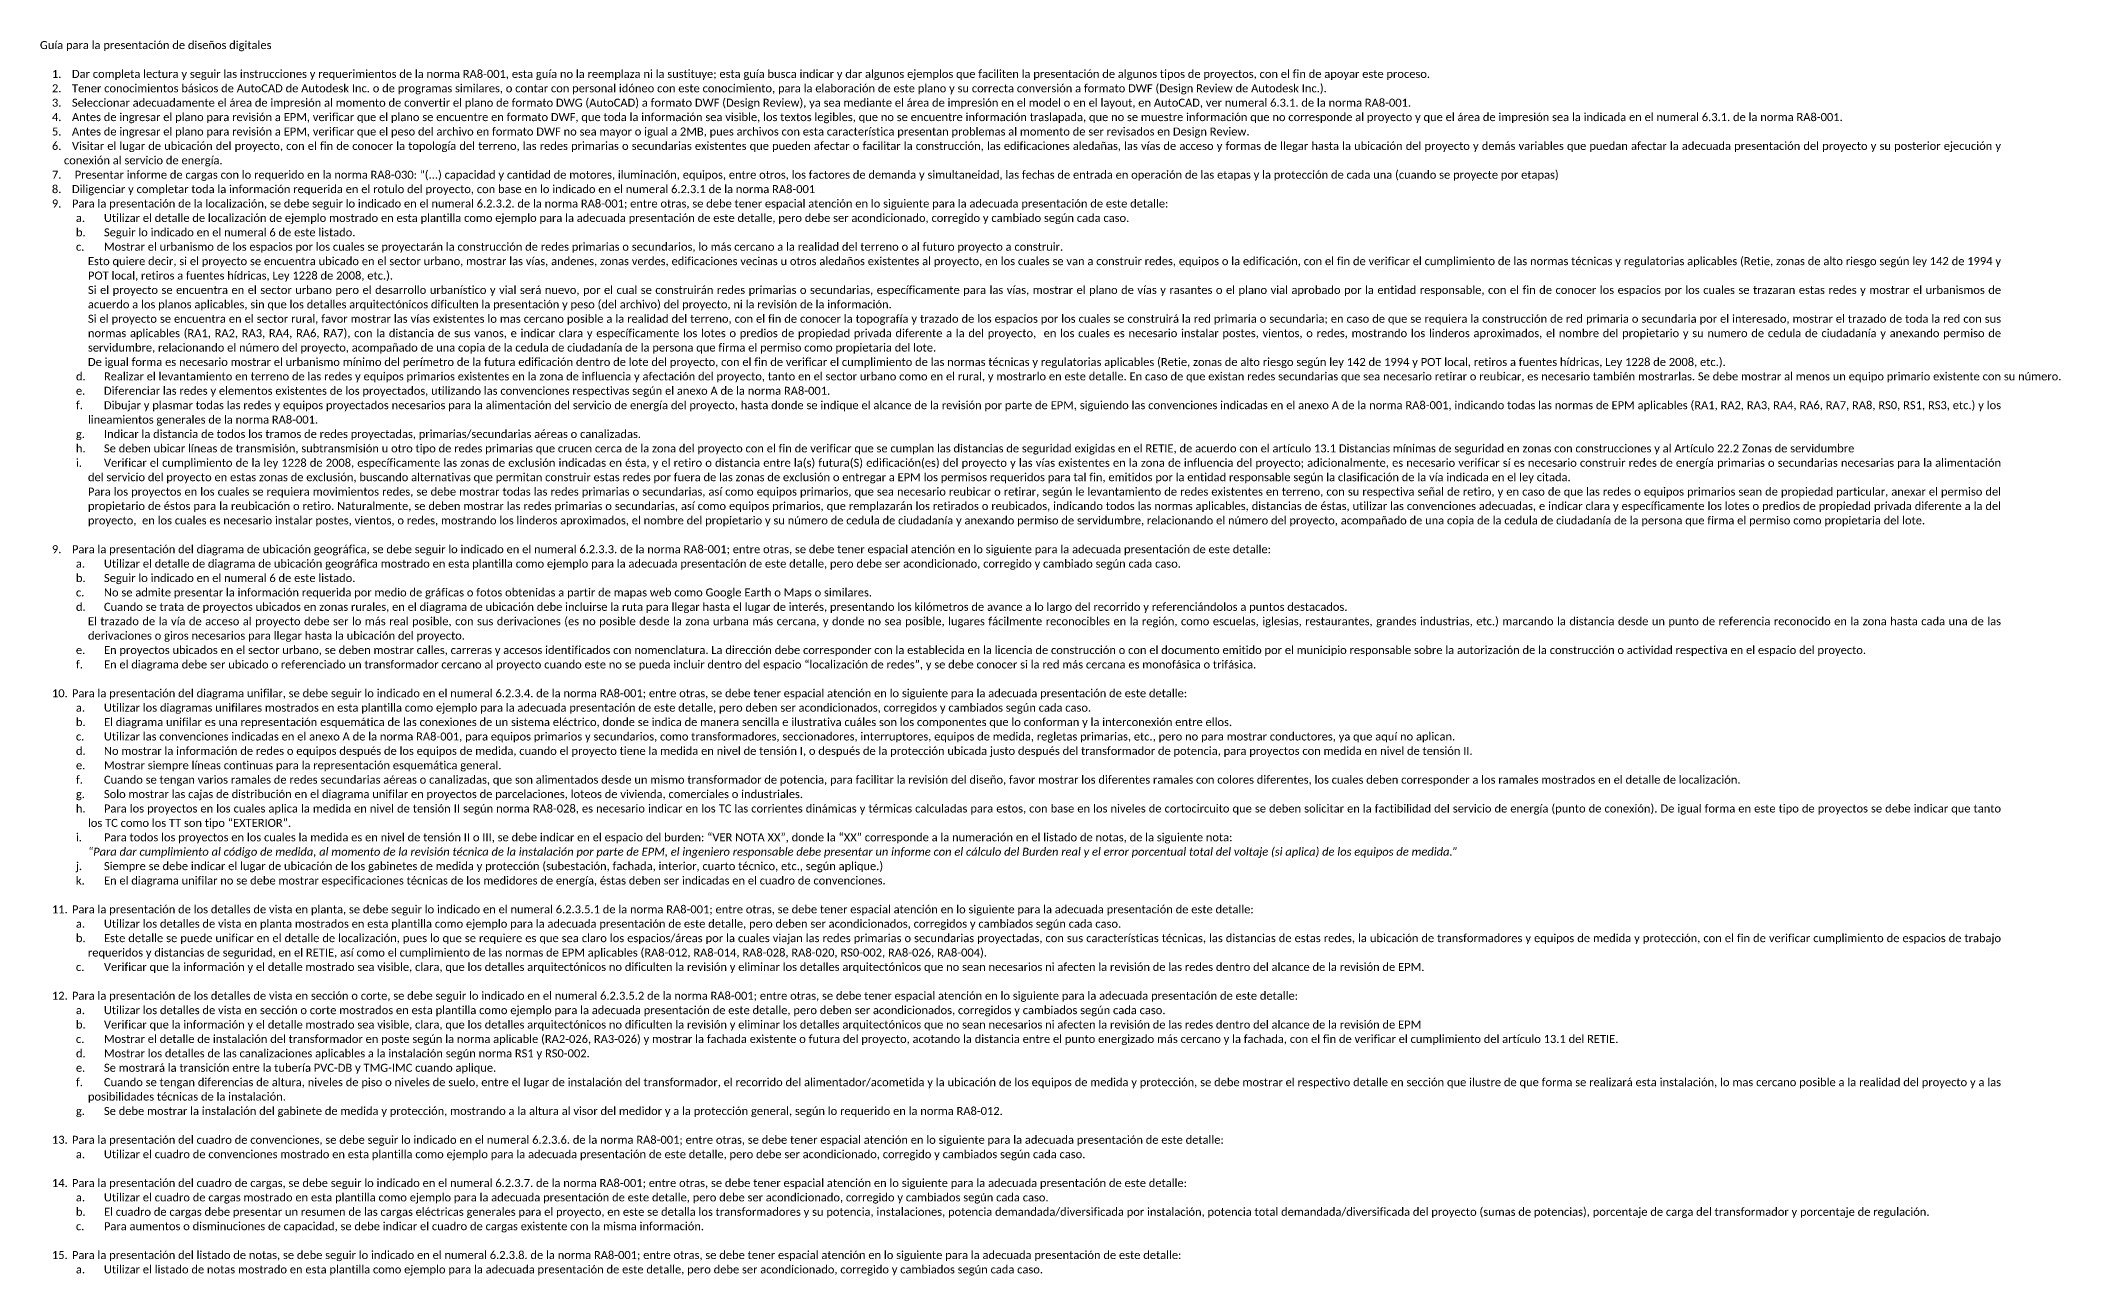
# Model space of a CAD drawing. Header units: millimetres. Extents: x 168 to 394, y 129 to 255.
# Drawn here: x 343.3 to 393.8, y 189.5 to 220.3 of the extents above; entities that cross this region are included whole.
import ezdxf

# ---------------------------------------------------------------- set-up
doc = ezdxf.new("R2010")
doc.units = ezdxf.units.MM
doc.layers.add('textos', color=7, linetype='Continuous', lineweight=13)
doc.styles.add('0.2', font='', dxfattribs={"height": 0.2})
doc.styles.get('0.2').set_extended_font_data('@Arial Unicode MS')

msp = doc.modelspace()

# ---------------------------------------------------------------- texts
at = {"layer": 'textos', "insert": (343.26803, 220.32395), "char_height": 0.2, "attachment_point": 1, "style": '0.2'}
msp.add_mtext_dynamic_manual_height_columns('\\pxa0.66667,sm1.07917,qj;{\\fCalibri|b0|i0|c0|p34;\\C0;Guía para la presentación de diseños digitales\\P\\P\\pi-1.5,l3;1.^IDar completa lectura y seguir las instrucciones y requerimientos de la norma RA8-001, esta guía no la reemplaza ni la sustituye; esta guía busca indicar y dar algunos ejemplos que faciliten la presentación de algunos tipos de proyectos, con el fin de apoyar este proceso.\\P2.^ITener conocimientos básicos de AutoCAD de Autodesk Inc. o de programas similares, o contar con personal idóneo con este conocimiento, para la elaboración de este plano y su correcta conversión a formato DWF (Design Review de Autodesk Inc.).  \\P3.^ISeleccionar adecuadamente el área de impresión al momento de convertir el plano de formato DWG (AutoCAD) a formato DWF (Design Review), ya sea mediante el área de impresión en el model o en el layout, en AutoCAD, ver numeral 6.3.1. de la norma RA8-001.\\P4.^IAntes de ingresar el plano para revisión a EPM, verificar que el plano se encuentre en formato DWF, que toda la información sea visible, los textos legibles, que no se encuentre información traslapada, que no se muestre información que no corresponde al proyecto y que el área de impresión sea la indicada en el numeral 6.3.1. de la norma RA8-001.\\P5.^IAntes de ingresar el plano para revisión a EPM, verificar que el peso del archivo en formato DWF no sea mayor o igual a 2MB, pues archivos con esta característica presentan problemas al momento de ser revisados en Design Review. \\P6.^IVisitar el lugar de ubicación del proyecto, con el fin de conocer la topología del terreno, las redes primarias o secundarias existentes que pueden afectar o facilitar la construcción, las edificaciones aledañas, las vías de acceso y formas de llegar hasta la ubicación del proyecto y demás variables que puedan afectar la adecuada presentación del proyecto y su posterior ejecución y conexión al servicio de energía.\\P7.^I Presentar informe de cargas con lo requerido en la norma RA8-030: "(...) capacidad y cantidad de motores, iluminación, equipos, entre otros, los factores de demanda y simultaneidad, las fechas de entrada en operación de las etapas y la protección de cada una (cuando se proyecte por etapas)\\P8.^IDiligenciar y completar toda la información requerida en el rotulo del proyecto, con base en lo indicado en el numeral 6.2.3.1 de la norma RA8-001\\P9.^IPara la presentación de la localización, se debe seguir lo indicado en el numeral 6.2.3.2. de la norma RA8-001; entre otras, se debe tener espacial atención en lo siguiente para la adecuada presentación de este detalle:\\P\\pl6;a.^IUtilizar el detalle de localización de ejemplo mostrado en esta plantilla como ejemplo para la adecuada presentación de este detalle, pero debe ser acondicionado, corregido y cambiado según cada caso.\\Pb.^ISeguir lo indicado en el numeral 6 de este listado.\\Pc.^IMostrar el urbanismo de los espacios por los cuales se proyectarán la construcción de redes primarias o secundarios, lo más cercano a la realidad del terreno o al futuro proyecto a construir. \\P\\pi0;Esto quiere decir, si el proyecto se encuentra ubicado en el sector urbano, mostrar las vías, andenes, zonas verdes, edificaciones vecinas u otros aledaños existentes al proyecto, en los cuales se van a construir redes, equipos o la edificación, con el fin de verificar el cumplimiento de las normas técnicas y regulatorias aplicables (Retie, zonas de alto riesgo según ley 142 de 1994 y POT local, retiros a fuentes hídricas, Ley 1228 de 2008, etc.). \\PSi el proyecto se encuentra en el sector urbano pero el desarrollo urbanístico y vial será nuevo, por el cual se construirán redes primarias o secundarias, específicamente para las vías, mostrar el plano de vías y rasantes o el plano vial aprobado por la entidad responsable, con el fin de conocer los espacios por los cuales se trazaran estas redes y mostrar el urbanismos de acuerdo a los planos aplicables, sin que los detalles arquitectónicos dificulten la presentación y peso (del archivo) del proyecto, ni la revisión de la información. \\PSi el proyecto se encuentra en el sector rural, favor mostrar las vías existentes lo mas cercano posible a la realidad del terreno, con el fin de conocer la topografía y trazado de los espacios por los cuales se construirá la red primaria o secundaria; en caso de que se requiera la construcción de red primaria o secundaria por el interesado, mostrar el trazado de toda la red con sus normas aplicables (RA1, RA2, RA3, RA4, RA6, RA7), con la distancia de sus vanos, e indicar clara y específicamente los lotes o predios de propiedad privada diferente a la del proyecto,  en los cuales es necesario instalar postes, vientos, o redes, mostrando los linderos aproximados, el nombre del propietario y su numero de cedula de ciudadanía y anexando permiso de servidumbre, relacionando el número del proyecto, acompañado de una copia de la cedula de ciudadanía de la persona que firma el permiso como propietaria del lote. \\PDe igual forma es necesario mostrar el urbanismo mínimo del perímetro de la futura edificación dentro de lote del proyecto, con el fin de verificar el cumplimiento de las normas técnicas y regulatorias aplicables (Retie, zonas de alto riesgo según ley 142 de 1994 y POT local, retiros a fuentes hídricas, Ley 1228 de 2008, etc.). \\P\\pi-1.5;d.^IRealizar el levantamiento en terreno de las redes y equipos primarios existentes en la zona de influencia y afectación del proyecto, tanto en el sector urbano como en el rural, y mostrarlo en este detalle. En caso de que existan redes secundarias que sea necesario retirar o reubicar, es necesario también mostrarlas. Se debe mostrar al menos un equipo primario existente con su número.\\Pe.^IDiferenciar las redes y elementos existentes de los proyectados, utilizando las convenciones respectivas según el anexo A de la norma RA8-001.\\Pf.^IDibujar y plasmar todas las redes y equipos proyectados necesarios para la alimentación del servicio de energía del proyecto, hasta donde se indique el alcance de la revisión por parte de EPM, siguiendo las convenciones indicadas en el anexo A de la norma RA8-001, indicando todas las normas de EPM aplicables (RA1, RA2, RA3, RA4, RA6, RA7, RA8, RS0, RS1, RS3, etc.) y los lineamientos generales de la norma RA8-001.\\Pg.^IIndicar la distancia de todos los tramos de redes proyectadas, primarias/secundarias aéreas o canalizadas.\\Ph.^ISe deben ubicar líneas de transmisión, subtransmisión u otro tipo de redes primarias que crucen cerca de la zona del proyecto con el fin de verificar que se cumplan las distancias de seguridad exigidas en el RETIE, de acuerdo con el artículo 13.1 Distancias mínimas de seguridad en zonas con construcciones y al Artículo 22.2 Zonas de servidumbre\\Pi.^IVerificar el cumplimiento de la ley 1228 de 2008, específicamente las zonas de exclusión indicadas en ésta, y el retiro o distancia entre la(s) futura(S) edificación(es) del proyecto y las vías existentes en la zona de influencia del proyecto; adicionalmente, es necesario verificar sí es necesario construir redes de energía primarias o secundarias necesarias para la alimentación del servicio del proyecto en estas zonas de exclusión, buscando alternativas que permitan construir estas redes por fuera de las zonas de exclusión o entregar a EPM los permisos requeridos para tal fin, emitidos por la entidad responsable según la clasificación de la vía indicada en el ley citada.\\P\\pi0;Para los proyectos en los cuales se requiera movimientos redes, se debe mostrar todas las redes primarias o secundarias, así como equipos primarios, que sea necesario reubicar o retirar, según le levantamiento de redes existentes en terreno, con su respectiva señal de retiro, y en caso de que las redes o equipos primarios sean de propiedad particular, anexar el permiso del propietario de éstos para la reubicación o retiro. Naturalmente, se deben mostrar las redes primarias o secundarias, así como equipos primarios, que remplazarán los retirados o reubicados, indicando todos las normas aplicables, distancias de éstas, utilizar las convenciones adecuadas, e indicar clara y específicamente los lotes o predios de propiedad privada diferente a la del proyecto,  en los cuales es necesario instalar postes, vientos, o redes, mostrando los linderos aproximados, el nombre del propietario y su número de cedula de ciudadanía y anexando permiso de servidumbre, relacionando el número del proyecto, acompañado de una copia de la cedula de ciudadanía de la persona que firma el permiso como propietaria del lote. \\P\\pl0;\\P\\pi-1.5,l3;9.^IPara la presentación del diagrama de ubicación geográfica, se debe seguir lo indicado en el numeral 6.2.3.3. de la norma RA8-001; entre otras, se debe tener espacial atención en lo siguiente para la adecuada presentación de este detalle:\\P\\pl6;a.^IUtilizar el detalle de diagrama de ubicación geográfica mostrado en esta plantilla como ejemplo para la adecuada presentación de este detalle, pero debe ser acondicionado, corregido y cambiado según cada caso.\\Pb.^ISeguir lo indicado en el numeral 6 de este listado.\\Pc.^INo se admite presentar la información requerida por medio de gráficas o fotos obtenidas a partir de mapas web como Google Earth o Maps o similares.\\Pd.^ICuando se trata de proyectos ubicados en zonas rurales, en el diagrama de ubicación debe incluirse la ruta para llegar hasta el lugar de interés, presentando los kilómetros de avance a lo largo del recorrido y referenciándolos a puntos destacados. \\P\\pi0;El trazado de la vía de acceso al proyecto debe ser lo más real posible, con sus derivaciones (es no posible desde la zona urbana más cercana, y donde no sea posible, lugares fácilmente reconocibles en la región, como escuelas, iglesias, restaurantes, grandes industrias, etc.) marcando la distancia desde un punto de referencia reconocido en la zona hasta cada una de las derivaciones o giros necesarios para llegar hasta la ubicación del proyecto.\\P\\pi-1.5;e.^IEn proyectos ubicados en el sector urbano, se deben mostrar calles, carreras y accesos identificados con nomenclatura. La dirección debe corresponder con la establecida en la licencia de construcción o con el documento emitido por el municipio responsable sobre la autorización de la construcción o actividad respectiva en el espacio del proyecto.\\Pf.^IEn el diagrama debe ser ubicado o referenciado un transformador cercano al proyecto cuando este no se pueda incluir dentro del espacio “localización de redes”, y se debe conocer si la red más cercana es monofásica o trifásica.\\P\\pi0;\\P\\pi-1.5,l3;10.^IPara la presentación del diagrama unifilar, se debe seguir lo indicado en el numeral 6.2.3.4. de la norma RA8-001; entre otras, se debe tener espacial atención en lo siguiente para la adecuada presentación de este detalle:\\P\\pl6;a.^IUtilizar los diagramas unifilares mostrados en esta plantilla como ejemplo para la adecuada presentación de este detalle, pero deben ser acondicionados, corregidos y cambiados según cada caso.\\Pb.^IEl diagrama unifilar es una representación esquemática de las conexiones de un sistema eléctrico, donde se indica de manera sencilla e ilustrativa cuáles son los componentes que lo conforman y la interconexión entre ellos.\\Pc.^IUtilizar las convenciones indicadas en el anexo A de la norma RA8-001, para equipos primarios y secundarios, como transformadores, seccionadores, interruptores, equipos de medida, regletas primarias, etc., pero no para mostrar conductores, ya que aquí no aplican.\\Pd.^INo mostrar la información de redes o equipos después de los equipos de medida, cuando el proyecto tiene la medida en nivel de tensión I, o después de la protección ubicada justo después del transformador de potencia, para proyectos con medida en nivel de tensión II.\\Pe.^IMostrar siempre líneas continuas para la representación esquemática general.\\Pf.^ICuando se tengan varios ramales de redes secundarias aéreas o canalizadas, que son alimentados desde un mismo transformador de potencia, para facilitar la revisión del diseño, favor mostrar los diferentes ramales con colores diferentes, los cuales deben corresponder a los ramales mostrados en el detalle de localización.\\Pg.^ISolo mostrar las cajas de distribución en el diagrama unifilar en proyectos de parcelaciones, loteos de vivienda, comerciales o industriales.\\Ph.^IPara los proyectos en los cuales aplica la medida en nivel de tensión II según norma RA8-028, es necesario indicar en los TC las corrientes dinámicas y térmicas calculadas para estos, con base en los niveles de cortocircuito que se deben solicitar en la factibilidad del servicio de energía (punto de conexión). De igual forma en este tipo de proyectos se debe indicar que tanto los TC como los TT son tipo “EXTERIOR”.\\Pi.^IPara todos los proyectos en los cuales la medida es en nivel de tensión II o III, se debe indicar en el espacio del burden: “VER NOTA XX”, donde la “XX” corresponde a la numeración en el listado de notas, de la siguiente nota:\\P\\pi0;\\fCalibri|b0|i1|c0|p34;“Para dar cumplimiento al código de medida, al momento de la revisión técnica de la instalación por parte de EPM, el ingeniero responsable debe presentar un informe con el cálculo del Burden real y el error porcentual total del voltaje (si aplica) de los equipos de medida.”\\P\\pi-1.5;\\fCalibri|b0|i0|c0|p34;j.^ISiempre se debe indicar el lugar de ubicación de los gabinetes de medida y protección (subestación, fachada, interior, cuarto técnico, etc., según aplique.)\\Pk.^IEn el diagrama unifilar no se debe mostrar especificaciones técnicas de los medidores de energía, éstas deben ser indicadas en el cuadro de convenciones.\\P\\pi0;\\P\\pi-1.5,l3;11.^IPara la presentación de los detalles de vista en planta, se debe seguir lo indicado en el numeral 6.2.3.5.1 de la norma RA8-001; entre otras, se debe tener espacial atención en lo siguiente para la adecuada presentación de este detalle:\\P\\pl6;a.^IUtilizar los detalles de vista en planta mostrados en esta plantilla como ejemplo para la adecuada presentación de este detalle, pero deben ser acondicionados, corregidos y cambiados según cada caso.\\Pb.^IEste detalle se puede unificar en el detalle de localización, pues lo que se requiere es que sea claro los espacios/áreas por la cuales viajan las redes primarias o secundarias proyectadas, con sus características técnicas, las distancias de estas redes, la ubicación de transformadores y equipos de medida y protección, con el fin de verificar cumplimiento de espacios de trabajo requeridos y distancias de seguridad, en el RETIE, así como el cumplimiento de las normas de EPM aplicables (RA8-012, RA8-014, RA8-028, RA8-020, RS0-002, RA8-026, RA8-004).\\Pc.^IVerificar que la información y el detalle mostrado sea visible, clara, que los detalles arquitectónicos no dificulten la revisión y eliminar los detalles arquitectónicos que no sean necesarios ni afecten la revisión de las redes dentro del alcance de la revisión de EPM.\\P\\pi0;\\P\\pi-1.5,l3;12.^IPara la presentación de los detalles de vista en sección o corte, se debe seguir lo indicado en el numeral 6.2.3.5.2 de la norma RA8-001; entre otras, se debe tener espacial atención en lo siguiente para la adecuada presentación de este detalle:\\P\\pl6;a.^IUtilizar los detalles de vista en sección o corte mostrados en esta plantilla como ejemplo para la adecuada presentación de este detalle, pero deben ser acondicionados, corregidos y cambiados según cada caso.\\Pb.^IVerificar que la información y el detalle mostrado sea visible, clara, que los detalles arquitectónicos no dificulten la revisión y eliminar los detalles arquitectónicos que no sean necesarios ni afecten la revisión de las redes dentro del alcance de la revisión de EPM\\Pc.^IMostrar el detalle de instalación del transformador en poste según la norma aplicable (RA2-026, RA3-026) y mostrar la fachada existente o futura del proyecto, acotando la distancia entre el punto energizado más cercano y la fachada, con el fin de verificar el cumplimiento del artículo 13.1 del RETIE.\\Pd.^IMostrar los detalles de las canalizaciones aplicables a la instalación según norma RS1 y RS0-002.\\Pe.^ISe mostrará la transición entre la tubería PVC-DB y TMG-IMC cuando aplique.\\Pf.^ICuando se tengan diferencias de altura, niveles de piso o niveles de suelo, entre el lugar de instalación del transformador, el recorrido del alimentador/acometida y la ubicación de los equipos de medida y protección, se debe mostrar el respectivo detalle en sección que ilustre de que forma se realizará esta instalación, lo mas cercano posible a la realidad del proyecto y a las posibilidades técnicas de la instalación.\\Pg.^ISe debe mostrar la instalación del gabinete de medida y protección, mostrando a la altura al visor del medidor y a la protección general, según lo requerido en la norma RA8-012.\\P\\pi0;\\P\\pi-1.5,l3;13.^IPara la presentación del cuadro de convenciones, se debe seguir lo indicado en el numeral 6.2.3.6. de la norma RA8-001; entre otras, se debe tener espacial atención en lo siguiente para la adecuada presentación de este detalle:\\P\\pl6;a.^IUtilizar el cuadro de convenciones mostrado en esta plantilla como ejemplo para la adecuada presentación de este detalle, pero debe ser acondicionado, corregido y cambiados según cada caso.\\P\\pi0,l0;\\P\\pi-1.5,l3;14.^IPara la presentación del cuadro de cargas, se debe seguir lo indicado en el numeral 6.2.3.7. de la norma RA8-001; entre otras, se debe tener espacial atención en lo siguiente para la adecuada presentación de este detalle:\\P\\pl6;a.^IUtilizar el cuadro de cargas mostrado en esta plantilla como ejemplo para la adecuada presentación de este detalle, pero debe ser acondicionado, corregido y cambiados según cada caso.\\Pb.^IEl cuadro de cargas debe presentar un resumen de las cargas eléctricas generales para el proyecto, en este se detalla los transformadores y su potencia, instalaciones, potencia demandada/diversificada por instalación, potencia total demandada/diversificada del proyecto (sumas de potencias), porcentaje de carga del transformador y porcentaje de regulación.\\Pc.^IPara aumentos o disminuciones de capacidad, se debe indicar el cuadro de cargas existente con la misma información.\\P\\pi0,l0;\\P\\pi-1.5,l3;15.^IPara la presentación del listado de notas, se debe seguir lo indicado en el numeral 6.2.3.8. de la norma RA8-001; entre otras, se debe tener espacial atención en lo siguiente para la adecuada presentación de este detalle:\\P\\pl6;a.^IUtilizar el listado de notas mostrado en esta plantilla como ejemplo para la adecuada presentación de este detalle, pero debe ser acondicionado, corregido y cambiados según cada caso.\\P\\pi0,l0;\\P\\P\\H2.50001x;\\P\\P }', width=48.8662725, gutter_width=12.5, heights=[434.75931], dxfattribs=at)

doc.saveas('drawing.dxf')
